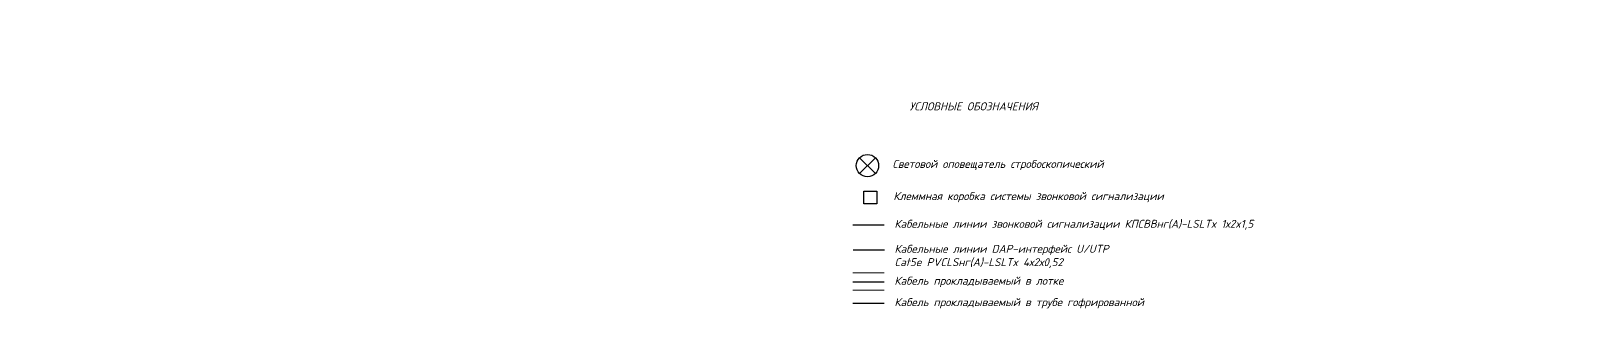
# Model space of a CAD drawing. Extents: x 69291107 to 70108111, y -33487476 to -33099794.
# Drawn here: x 69729029 to 69776991, y -33309596 to -33300912 of the extents above; entities that cross this region are included whole.
import ezdxf
from ezdxf import colors
from ezdxf.entities.mleader import LeaderData, LeaderLine
from ezdxf.math import Vec2, Vec3

# ---------------------------------------------------------------- set-up
doc = ezdxf.new("R2010")
doc.units = 0
doc.header["$LTSCALE"] = 100
doc.set_wipeout_variables(frame=1)
for name, color, linetype, lineweight in [('СКС', 1, 'Continuous', 30), ('СС_ЗВ_Кабель', 1, 'Continuous', 30), ('СС_ЗВ_Оборудование', 1, 'Continuous', 30), ('СС_СКК_Лоток', 170, 'Continuous', 25)]:
    doc.layers.add(name, color=color, linetype=linetype, lineweight=lineweight)
doc.layers.add('СС. Текст', color=7, linetype='Continuous')
doc.styles.add('ICOCPEUR', font='isocpeur.ttf')
doc.styles.add('ISOCPEUR', font='isocpeui.ttf', dxfattribs={"height": 250})
doc.linetypes.add('Kabl_in_Tube', pattern='A,10,[133,ltypeshp.shx,S=1,R=0,X=0,Y=0],10', length=20)

# ---------------------------------------------------------------- blocks, each defined once
blk = doc.blocks.new('Свет')
at = {"color": 1}
blk.add_wipeout([(-350, 0), (-324, 133), (-247, 247), (-101, 335), (56, 345), (198, 289), (304, 173), (350, 0), (322, -138), (247, -247), (166, -308), (43, -347), (-83, -340), (-176, -303), (-278, -213), (-331, -115)], dxfattribs=at)
at = {"layer": 'СКС', "color": 1, "ltscale": 30}
for points in [[(-247, 247), (247, -247)], [(-247, -247), (247, 247)]]:
    blk.add_lwpolyline(points, dxfattribs=at)
at = {"layer": 'СКС', "color": 1, "linetype": 'Continuous', "lineweight": 30}
blk.add_circle((0, 0), 350, dxfattribs=at)
blk = doc.blocks.new('Клеммная коробка')
for p, q in [((0, 400), (400, 400)), ((0, 0), (0, 400)), ((400, 0), (0, 0)), ((400, 400), (400, 0))]:
    blk.add_line(p, q)

msp = doc.modelspace()

# ---------------------------------------------------------------- linework, layer by layer
at = {"layer": 'СС_ЗВ_Кабель', "color": 1}
msp.add_line((69754712, -33306988), (69755689, -33306988), dxfattribs=at)
at = {"layer": 'СС_ЗВ_Кабель', "color": 6}
msp.add_line((69754714, -33307770), (69755692, -33307770), dxfattribs=at)
at = {"layer": 'СС_ЗВ_Кабель'}
msp.add_line((69754712, -33308769), (69755689, -33308769), dxfattribs=at)
at = {"layer": 'СС_ЗВ_Кабель', "color": 1, "linetype": 'Kabl_in_Tube', "ltscale": 0.9}
msp.add_line((69754712, -33309438), (69755689, -33309438), dxfattribs=at)
at = {"layer": 'СС_СКК_Лоток', "color": 18, "lineweight": 20, "true_color": 0x000000}
for p, q in [((69755689, -33308482), (69754712, -33308482)), ((69755689, -33309023), (69754712, -33309023))]:
    msp.add_line(p, q, dxfattribs=at)

# ---------------------------------------------------------------- block references
at = {"layer": 'СС_ЗВ_Кабель', "color": 18, "true_color": 0x000000}
msp.add_blockref('Клеммная коробка', (69755052, -33306331, 0), dxfattribs=at)
at = {"layer": 'СС_ЗВ_Оборудование'}
msp.add_blockref('Свет', (69755163, -33305133, 0), dxfattribs=at)

# ---------------------------------------------------------------- texts
at = {"layer": 'СС. Текст', "insert": (69755631, -33303154, 0), "char_height": 250, "width": 5705.29, "attachment_point": 1, "style": 'ISOCPEUR'}
msp.add_mtext('\\pxi-2,l2,sm1.5,qc,t3;УСЛОВНЫЕ ОБОЗНАЧЕНИЯ', dxfattribs=at)
at = {"layer": 'СС. Текст', "char_height": 250, "attachment_point": 1, "style": 'ISOCPEUR'}
for s, insert in [('\\pxi-2,l2,sm1.5,t3; Световой оповещатель стробоскопический', (69755786, -33304955, 0)), ('\\pxi-2,l2,sm1.5,t3; Клеммная коробка системы звонковой сигнализации ', (69755814, -33305960, 0))]:
    msp.add_mtext(s, dxfattribs=dict(at, insert=insert))
for s, width, insert in [('Кабельные линии звонковой сигнализации КПСВВнг(А)-LSLTx 1х2x1,5', 12283.27, (69756005, -33306828, 0)), ('Кабельные линии DAP-интерфейс U/UTP Cat5e PVCLSнг(А)-LSLTx 4х2х0,52', 7622.19, (69756007, -33307610, 0)), ('Кабель прокладываемый в лотке', 11279.86, (69756005, -33308608, 0)), ('Кабель прокладываемый в трубе гофрированной', 11279.86, (69756005, -33309278, 0))]:
    msp.add_mtext_dynamic_manual_height_columns(s, width=width, gutter_width=1, heights=[0], dxfattribs=dict(at, insert=insert))

# ---------------------------------------------------------------- leaders
at = {"layer": 'СС. Текст', "lineweight": 0}
ml = msp.add_multileader_mtext('Standard', dxfattribs=at)
ml.set_content('{\\C256;Таймер \\PВиктория }', color=7, style='ICOCPEUR')
ml.set_leader_properties(color=256)
ml.build(insert=Vec2(0, 0))
ml.multileader.update_dxf_attribs({"text_left_attachment_type": 6, "text_right_attachment_type": 6, "dogleg_length": 0.1, "arrow_head_size": 0, "scale": 100})
ctx = ml.context
ctx.base_point, ctx.scale, ctx.char_height, ctx.arrow_head_size, ctx.landing_gap_size, ctx.plane_origin = Vec3(69561533, -33301239, 197), 100, 250, 0, 0, Vec3(69556507, -33304376, 197)
ctx.left_attachment, ctx.right_attachment, ctx.text_align_type = 6, 6, 1
notes = []
notes.append((ctx, [(0, (1, 1, 0), (69561523, -33301239, 197), (1, 0), 10, [(0, [(69561376, -33302298, 197)], 0, [])])]))
ctx.mtext.insert, ctx.mtext.width, ctx.mtext.defined_height, ctx.mtext.alignment, ctx.mtext.flow_direction = Vec3(69562245, -33300914, 197), 5324.32, 917, 2, 5
for ctx, leaders in notes:
    for number, flags, end, landing, length, lines in leaders:
        leader = LeaderData()
        leader.index, (leader.has_last_leader_line, leader.has_dogleg_vector, leader.attachment_direction) = number, flags
        leader.last_leader_point, leader.dogleg_vector, leader.dogleg_length = Vec3(end), Vec3(landing), length
        for number, points, colour, breaks in lines:
            line = LeaderLine()
            line.index, line.vertices, line.color, line.breaks = number, Vec3.list(points), colors.encode_raw_color(colour), breaks
            leader.lines.append(line)
        ctx.leaders.append(leader)

doc.saveas('drawing.dxf')
